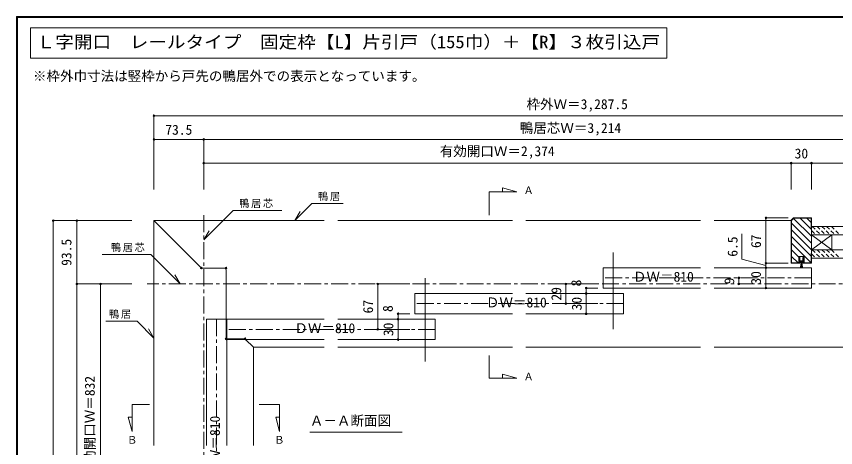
# Model space of a CAD drawing. Units: millimetres at full size, sheet at 1:5. Extents: x -957 to 993, y -689 to 708.
# Drawn here: x -957 to 253, y 71 to 708 of the extents above; entities that cross this region are included whole.
import ezdxf
from ezdxf.enums import TextEntityAlignment as Align

# ---------------------------------------------------------------- set-up
doc = ezdxf.new("R2010")
doc.units = ezdxf.units.MM
doc.header["$LTSCALE"] = 5
doc.header["$PDMODE"] = 32
doc.header["$PDSIZE"] = 2.5
doc.linetypes.add('CHAIN1', pattern=[8, 5, -1, 1, -1])
doc.linetypes.add('DASHED1', pattern=[1.8, 1.2, -0.6])
for name, color, linetype, lineweight in [('0-A_文字', 7, 'Continuous', 9), ('0-B_寸法', 7, 'Continuous', 9), ('F-1_枠', 6, 'Continuous', 9)]:
    doc.layers.add(name, color=color, linetype=linetype, lineweight=lineweight)
doc.styles.add('ＭＳ ゴシック', font='')
doc.styles.get('ＭＳ ゴシック').set_extended_font_data('MS Gothic')

# ---------------------------------------------------------------- blocks, each defined once
blk = doc.blocks.new('4')
at = {"layer": '0-A_文字'}
for p, q in [((-16.5, 3.83), (-16.5, 12.33)), ((-11, 5.33), (-11, 8.83)), ((-11, 8.83), (11, 8.83)), ((-7.5, 43.83), (7.5, 43.83)), ((-7.5, 43.83), (-2.5, 8.83)), ((-3.75, 43.83), (-1.25, 8.83)), ((0, 43.83), (0, 8.83)), ((3.75, 43.83), (1.25, 8.83)), ((2.5, 8.83), (7.5, 43.83)), ((16.5, 12.33), (16.5, 3.83))]:
    blk.add_line(p, q, dxfattribs=at)
for points in [[(-15, 13.83), (-11.5, 13.83), (-9, 8.83), (-11.5, 8.83), (-11.5, 3.83), (-2.5, 3.83)], [(-11, 5.33), (11, 5.33), (11, 8.83)], [(2.5, 3.83), (11.5, 3.83), (11.5, 8.83), (9, 8.83), (11.5, 13.83), (15, 13.83)], [(-15.44, -33.59), (-18, -24.67), (-16.5, -24.67), (-16.5, -1.17)], [(0, -2.17), (-10.5, -2.17), (-10.5, -24.67), (-12.54, -33.51)], [(12.54, -33.51), (10.5, -24.67), (10.5, -2.17), (0, -2.17)], [(16.5, -1.17), (16.5, -24.67), (18, -24.67), (15.44, -33.59)]]:
    blk.add_lwpolyline(points, dxfattribs=at)
for centre, radius, start, end in [((-15, 12.33), 1.5, 90, 180), ((-17.83, 1.33), 2.83, 0, 61.92751), ((-17.83, 1.33), 2.83, 298.07249, 0), ((0, 2.49), 2.83, 90, 151.92751), ((0, 2.49), 2.83, 28.07249, 90), ((15, 12.33), 1.5, 0, 90), ((17.83, 1.33), 2.83, 118.07249, 180), ((17.83, 1.33), 2.83, 180, 241.92751), ((-14, -33.17), 1.5, 196.01316, 347.0113), ((14, -33.17), 1.5, 192.9887, 343.98684)]:
    blk.add_arc(centre, radius, start, end, dxfattribs=at)

msp = doc.modelspace()

# ---------------------------------------------------------------- linework, layer by layer
at = {"layer": '0-B_寸法'}
for p, q in [((-936.448, 690.897), (-936.448, 645.897)), ((-936.448, 645.897), (3.571, 645.897)), ((-753.96, 561.028), (525.539, 561.028)), ((-753.96, 561.028), (-753.96, 452.056)), ((-680.46, 526.028), (525.539, 526.028)), ((-680.46, 491.028), (495.539, 491.028)), ((187.539, 491.028), (187.539, 452.056)), ((187.539, 491.028), (217.539, 491.028)), ((217.539, 491.028), (217.539, 452.056)), ((217.539, 491.028), (495.539, 491.028)), ((-258.576, 448.762), (-258.576, 414.14)), ((-258.576, 448.762), (-217.837, 448.762)), ((-239.174, 454.479), (-239.174, 448.762)), ((-217.837, 448.762), (-239.174, 454.479)), ((-520.723, 431.361), (-474.552, 431.361)), ((-637.187, 420.861), (-565.191, 420.861)), ((-902.812, 406.126), (-902.812, -502.374)), ((-902.812, 406.126), (-786.56, 406.126)), ((-867.812, 312.626), (-867.812, 406.126)), ((-684.839, 337.004), (-753.96, 406.126)), ((-753.96, 406.126), (-753.96, 74.111)), ((-753.96, 406.126), (-502.46, 406.126)), ((-482.46, 406.126), (-224.46, 406.126)), ((-204.46, 406.126), (53.54, 406.126)), ((73.54, 406.126), (187.539, 406.126)), ((150.196, 410.126), (150.196, 343.126)), ((150.196, 410.126), (183.203, 410.126)), ((187.539, 406.626), (191.039, 410.126)), ((187.539, 406.626), (187.539, 343.126)), ((188.039, 406.418), (191.247, 409.626)), ((188.039, 406.418), (188.039, 343.626)), ((188.039, 402.598), (217.539, 373.098)), ((191.039, 410.126), (217.539, 410.126)), ((191.079, 409.458), (217.539, 382.998)), ((191.247, 409.626), (217.039, 409.626)), ((200.811, 409.626), (217.539, 392.897)), ((210.711, 409.626), (217.039, 403.297)), ((217.539, 410.126), (217.539, 343.126)), ((188.039, 392.699), (217.539, 363.199)), ((331.54, 397.626), (217.539, 397.626)), ((217.539, 397.626), (217.539, 385.126)), ((217.539, 385.126), (217.539, 397.626)), ((114.605, 386.773), (114.605, 349.259)), ((188.039, 382.799), (217.039, 353.799)), ((217.539, 385.126), (247.539, 363.126)), ((247.539, 385.126), (217.539, 363.126)), ((331.54, 385.126), (217.539, 385.126)), ((247.539, 385.126), (247.539, 363.126)), ((188.039, 372.9), (217.039, 343.9)), ((217.539, 350.626), (217.539, 363.126)), ((331.54, 363.126), (217.539, 363.126)), ((217.539, 363.126), (244.539, 363.126)), ((-758.558, 355.899), (-830.553, 355.899)), ((-758.558, 355.899), (-715.284, 312.626)), ((-75.46, 246.126), (-75.46, 359.126)), ((188.039, 363), (198.252, 352.788)), ((188.039, 353.101), (197.515, 343.626)), ((198.589, 353.126), (206.489, 353.126)), ((198.589, 353.126), (198.589, 343.626)), ((199.089, 353.126), (199.089, 343.126)), ((205.989, 353.126), (205.989, 343.126)), ((206.489, 353.126), (206.489, 343.626)), ((217.039, 358.126), (217.039, 343.626)), ((217.039, 358.126), (217.539, 358.126)), ((150.196, 339.723), (114.605, 349.259)), ((150.196, 343.126), (150.196, 336.626)), ((150.196, 343.126), (183.203, 343.126)), ((199.089, 343.126), (187.539, 343.126)), ((198.589, 343.626), (188.039, 343.626)), ((205.989, 343.126), (217.539, 343.126)), ((206.489, 344.55), (207.414, 343.626)), ((206.489, 343.626), (217.039, 343.626)), ((331.54, 350.626), (217.539, 350.626)), ((-682.718, 336.126), (-650.46, 336.126)), ((-647.46, 234.626), (-647.46, 333.126)), ((-90.46, 336.626), (53.54, 336.626)), ((-90.46, 306.626), (-90.46, 336.626)), ((73.54, 336.626), (217.54, 336.626)), ((150.196, 336.626), (150.196, 306.626)), ((150.196, 336.626), (183.203, 336.626)), ((217.54, 306.626), (217.54, 336.626)), ((-715.284, 312.626), (-723.171, 326.286)), ((-353.46, 198.126), (-353.46, 321.126)), ((-867.812, 312.626), (-867.812, -502.374)), ((-867.812, 312.626), (-832.812, 312.626)), ((-837.409, 312.626), (-786.56, 312.626)), ((-832.812, 312.626), (-832.812, -92.375)), ((-115.371, 306.626), (-97.995, 306.626)), ((-115.371, 306.626), (-115.371, 298.626)), ((-90.46, 306.626), (53.54, 306.626)), ((73.54, 306.626), (217.54, 306.626)), ((150.196, 306.626), (183.203, 306.626)), ((-368.46, 298.626), (-224.46, 298.626)), ((-368.46, 268.626), (-368.46, 298.626)), ((-204.46, 298.626), (-60.46, 298.626)), ((-115.371, 298.626), (-115.371, 268.626)), ((-115.371, 298.626), (-97.995, 298.626)), ((-60.46, 268.626), (-60.46, 298.626)), ((-393.371, 268.626), (-375.995, 268.626)), ((-393.371, 268.626), (-393.371, 260.626)), ((-368.46, 268.626), (-224.46, 268.626)), ((-204.46, 268.626), (-60.46, 268.626)), ((-115.371, 268.626), (-97.995, 268.626)), ((-778.734, 257.579), (-824.906, 257.579)), ((-676.461, 260.626), (-646.46, 260.626)), ((-676.46, 260.626), (-676.46, 74.111)), ((-646.46, 260.626), (-646.46, 230.626)), ((-646.46, 260.626), (-646.46, 74.111)), ((-646.46, 260.626), (-502.46, 260.626)), ((-482.46, 260.626), (-338.46, 260.626)), ((-393.371, 260.626), (-393.371, 230.626)), ((-393.371, 260.626), (-375.995, 260.626)), ((-338.46, 230.626), (-338.46, 260.626)), ((-646.46, 230.626), (-502.46, 230.626)), ((-644.46, 231.626), (-620.703, 231.626)), ((-618.582, 230.747), (-606.96, 219.126)), ((-482.46, 230.626), (-338.46, 230.626)), ((-393.371, 230.626), (-375.995, 230.626)), ((-606.96, 219.126), (-606.96, 74.111)), ((-606.96, 219.126), (-502.46, 219.126)), ((-482.46, 219.126), (-224.46, 219.126)), ((-204.46, 219.126), (53.54, 219.126)), ((73.54, 219.126), (331.54, 219.126)), ((-258.576, 207.107), (-258.576, 173.731)), ((-258.576, 173.731), (-217.837, 173.731)), ((-239.174, 179.448), (-239.174, 173.731)), ((-217.837, 173.731), (-239.174, 179.448)), ((-786.381, 134.572), (-760.555, 134.572)), ((-786.381, 134.572), (-786.381, 94.92)), ((-598.378, 134.572), (-568.278, 134.572)), ((-568.278, 134.572), (-568.278, 94.92)), ((-792.021, 115.969), (-786.381, 115.969)), ((-786.381, 94.92), (-792.021, 115.969)), ((-573.918, 115.969), (-568.278, 115.969)), ((-568.278, 94.92), (-573.918, 115.969)), ((-387.388, 93.893), (-523.815, 93.893))]:
    msp.add_line(p, q, dxfattribs=at)
at = {"layer": '0-B_寸法', "linetype": 'CHAIN1'}
for p, q in [((-680.46, 414.261), (-680.46, -557.361)), ((217.54, 321.626), (-90.46, 321.626)), ((573.04, 312.626), (-763.791, 312.626)), ((-60.46, 283.626), (-368.46, 283.626)), ((-661.46, 260.626), (-661.46, -122.374)), ((-338.46, 245.626), (-646.46, 245.626))]:
    msp.add_line(p, q, dxfattribs=at)
at = {"layer": '0-B_寸法', "linetype": 'DASHED1'}
for p, q in [((217.539, 391.559), (223.973, 385.126)), ((218.544, 397.626), (231.044, 385.126)), ((225.615, 397.626), (238.115, 385.126)), ((232.686, 397.626), (245.186, 385.126)), ((239.757, 397.626), (252.257, 385.126)), ((246.828, 397.626), (259.328, 385.126)), ((218.544, 363.126), (231.044, 350.626)), ((225.615, 363.126), (238.115, 350.626)), ((232.686, 363.126), (245.186, 350.626)), ((239.757, 363.126), (252.257, 350.626)), ((246.828, 363.126), (259.328, 350.626)), ((217.539, 357.059), (223.973, 350.626))]:
    msp.add_line(p, q, dxfattribs=at)
at = {"layer": '0-B_寸法', "color": 4}
for p, q in [((110.196, 312.626), (110.196, 321.626)), ((-423.371, 312.626), (-375.995, 312.626)), ((-423.371, 312.626), (-423.371, 245.626)), ((-145.371, 312.626), (-97.995, 312.626)), ((-145.371, 312.626), (-145.371, 283.626)), ((-145.371, 283.626), (-97.995, 283.626)), ((-423.371, 245.626), (-375.995, 245.626))]:
    msp.add_line(p, q, dxfattribs=at)
at = {"layer": '0-B_寸法'}
for points in [[(-936.448, 690.897), (3.571, 690.897), (3.571, 645.897)], [(-753.96, 526.028), (-680.46, 526.028), (-680.46, 452.056)], [(-520.723, 431.361), (-545.958, 406.126), (-538.072, 419.786)], [(-637.187, 420.861), (-680.46, 377.587), (-672.574, 391.248)], [(217.039, 409.626), (217.039, 395.126), (217.539, 395.126)], [(-778.734, 257.579), (-753.96, 232.806), (-761.847, 246.466)]]:
    msp.add_lwpolyline(points, dxfattribs=at)
for centre, start, end in [((-682.718, 339.126), 225, 270), ((-650.46, 333.126), 0, 90), ((-644.46, 234.626), 180, 270), ((-620.703, 228.626), 45, 90)]:
    msp.add_arc(centre, 3, start, end, dxfattribs=at)
for p in [(-753.96, 561.028), (-753.96, 526.028), (-680.46, 526.028), (-680.46, 491.028), (187.539, 491.028), (217.539, 491.028), (-902.812, 406.126), (-867.812, 406.126), (150.196, 410.126), (150.196, 343.126), (-683.96, 336.126), (-647.46, 336.126), (150.196, 336.626), (110.196, 321.626), (-867.812, 312.626), (-832.812, 312.626), (-423.371, 312.626), (-145.371, 312.626), (-115.371, 306.626), (110.196, 312.626), (150.196, 306.626), (-115.371, 298.626), (-145.371, 283.626), (-393.371, 268.626), (-115.371, 268.626), (-393.371, 260.626), (-423.371, 245.626), (-647.46, 231.626), (-619.46, 231.626), (-393.371, 230.626)]:
    msp.add_point(p, dxfattribs=at)
at = {"layer": 'F-1_枠'}
for p, q in [((-957.218, 707.602), (-957.218, -689.065)), ((-957.218, 707.602), (992.782, 707.602)), ((-957.218, 706.769), (992.782, 706.769)), ((-957.218, 705.935), (992.782, 705.935)), ((-956.385, 707.602), (-956.385, -689.065)), ((-955.551, 707.602), (-955.551, -689.065))]:
    msp.add_line(p, q, dxfattribs=at)

# ---------------------------------------------------------------- block references
at = {"layer": '0-B_寸法', "xscale": -0.2, "yscale": 0.2, "rotation": 180}
msp.add_blockref('4', (202.539, 346.191), dxfattribs=at)

# ---------------------------------------------------------------- texts
at = {"layer": '0-A_文字', "style": 'ＭＳ ゴシック'}
msp.add_text('※枠外巾寸法は竪枠から戸先の鴨居外での表示となっています。', height=14.66, dxfattribs=at).set_placement((-932.755, 607.806), align=Align.BOTTOM_LEFT)
at = {"layer": '0-B_寸法', "style": 'ＭＳ ゴシック', "width": 1.1}
msp.add_text('Ｌ字開口\u3000レールタイプ\u3000固定枠【L】片引戸（155巾）＋【R】３枚引込戸', height=18.33, dxfattribs=at).set_placement((-927.321, 655.158), align=Align.BOTTOM_LEFT)
at = {"layer": '0-B_寸法', "style": 'ＭＳ ゴシック'}
for s, height, p in [('枠外Ｗ＝3,287.5', 14.66, (-203.573, 566.319)), ('73.5', 14.66, (-737.21, 528.528)), ('鴨居芯Ｗ＝3,214', 14.66, (-213.573, 531.156)), ('有効開口Ｗ＝2,374', 14.66, (-331.768, 496.891)), ('30', 14.66, (192.539, 493.528)), ('Ａ', 11, (-207.969, 441.912)), ('ＤＷ＝810', 14.66, (-46.338, 311.626)), ('ＤＷ＝810', 14.66, (-263.602, 273.626)), ('ＤＷ＝810', 14.66, (-546.488, 235.626)), ('Ａ', 11, (-207.969, 166.882)), ('Ａ－Ａ断面図', 14.66, (-523.621, 99.216)), ('Ｂ', 11, (-793.68, 73.568)), ('Ｂ', 11, (-576.134, 73.568))]:
    msp.add_text(s, height=height, dxfattribs=at).set_placement(p, align=Align.BOTTOM_LEFT)
for s, p in [('93.5', (-871.539, 339.376)), ('6.5', (112.543, 352.864)), ('67', (147.111, 365.682)), ('30', (147.111, 311.626)), ('8', (-118.433, 309.04)), ('9', (107.696, 312.126)), ('29', (-147.871, 288.126)), ('30', (-117.68, 273.626)), ('67', (-425.871, 269.126)), ('8', (-396.737, 271.3)), ('30', (-395.984, 235.626)), ('有効開口Ｗ＝832', (-837.064, 27.049)), ('ＤＷ＝810', (-652.236, 28.201))]:
    msp.add_text(s, height=14.66, rotation=90, dxfattribs=at).set_placement(p, align=Align.BOTTOM_LEFT)
at = {"layer": '0-B_寸法', "char_height": 11, "attachment_point": 7, "style": 'ＭＳ ゴシック'}
for s, insert in [('\\T1.17;鴨居', (-511.604, 435.201)), ('\\T1.17;鴨居芯', (-628.067, 424.701)), ('\\T1.17;鴨居芯', (-817.677, 359.739)), ('\\T1.17;鴨居', (-820.353, 261.419))]:
    msp.add_mtext(s, dxfattribs=dict(at, insert=insert))

doc.saveas('drawing.dxf')
